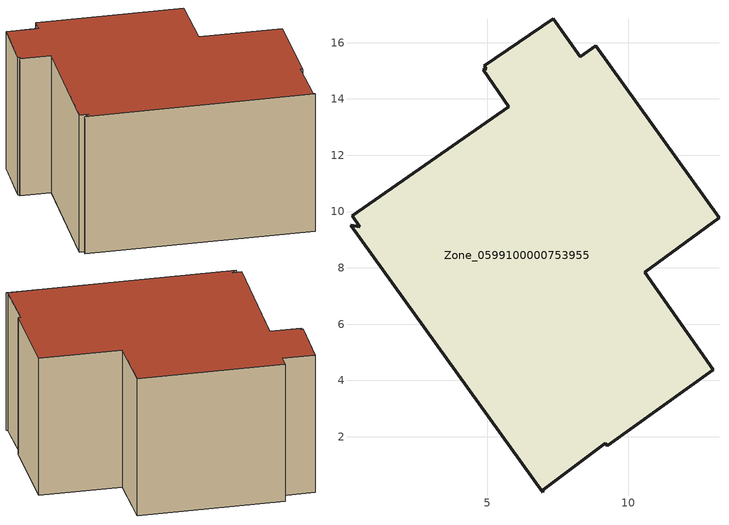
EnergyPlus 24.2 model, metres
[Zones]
Zone_0599100000753955
 floor ground (C_G): 0.47,9.47 0.2,9.86 5.76,13.73 4.86,15.04 4.96,15.08 4.89,15.17 7.34,16.86 8.3,15.5 8.86,15.89 13.23,9.77 10.59,7.85 13.04,4.38 9.27,1.67 9.2,1.77 6.99,0.12 6.97,0.02 0.14,9.52 z0
 wall outside (C_F): 8.86,15.89 8.3,15.5 7.34,16.86 4.89,15.17 4.96,15.08 4.86,15.04 5.76,13.73 0.2,9.86 0.47,9.47 0.14,9.52 6.97,0.02 6.99,0.12 9.2,1.77 9.27,1.67 13.04,4.38 10.59,7.85 13.23,9.77 8.86,15.89 z0:7.6
 roof outside (C_R): 9.2,1.77 9.27,1.67 13.04,4.38 10.59,7.85 13.23,9.77 8.86,15.89 8.3,15.5 7.34,16.86 4.89,15.17 4.96,15.08 4.86,15.04 5.76,13.73 0.2,9.86 0.47,9.47 0.14,9.52 6.97,0.02 6.99,0.12 z7.6
[BUILDING]
Pand.0599100000753955: North Axis=0; Terrain=City; Loads Convergence Tolerance Value=0.04; Temperature Convergence Tolerance Value=0.4; Solar Distribution=FullExterior; Maximum Number of Warmup Days=25; Minimum Number of Warmup Days=1
[Site:Location]
Rotterdam.The.Hague.AP_ZH_NLD Design_Conditions: Latitude=51.96; Longitude=4.45; Time Zone=1; Elevation=-4.5
[SITE:GROUNDTEMPERATURE:BUILDINGSURFACE]
18, 18, 18, 18, 18, 18, 18, 18, 18, 18, 18, 18
[MATERIAL] Thermal Absorptance=0.9; Solar Absorptance=0.7; Visible Absorptance=0.7
Name | Roughness | Thickness | Conductivity | Density | Specific Heat
G.D.2006-2014 | MediumSmooth | 0.15 | 0.06 | 540 | 1210
F.D.2006-2014 | Rough | 0.3 | 0.12 | 1920 | 840
R.D.2006-2014 | MediumRough | 0.2 | 0.08 | 1500 | 1000
[CONSTRUCTION]
C_G: G.D.2006-2014
C_F: F.D.2006-2014
C_R: R.D.2006-2014
[ZONE]
Zone_0599100000753955: Type=1; Multiplier=1; Ceiling Height=Autocalculate; Volume=Autocalculate; Floor Area=autocalculate; Part of Total Floor Area=Yes
[ZONEINFILTRATION:DESIGNFLOWRATE]
Infil_Zone_0599100000753955: Zone or ZoneList or Space or SpaceList=Zone_0599100000753955; Schedule=AlwaysOn; Design Flow Rate Calculation Method=Flow/Area; Flow Rate per Floor Area=0.0021; Constant Term Coefficient=1; Temperature Term Coefficient=0; Velocity Term Coefficient=0; Velocity Squared Term Coefficient=0
[HVACTEMPLATE:ZONE:IDEALLOADSAIRSYSTEM]
Zone_0599100000753955: Maximum Heating Supply Air Temperature=50; Minimum Cooling Supply Air Temperature=13; Maximum Heating Supply Air Humidity Ratio=0.0156; Minimum Cooling Supply Air Humidity Ratio=0.0077; Heating Limit=NoLimit; Cooling Limit=NoLimit; Dehumidification Control Type=ConstantSensibleHeatRatio; Cooling Sensible Heat Ratio=0.7; Dehumidification Setpoint=60; Humidification Control Type=None; Humidification Setpoint=30; Outdoor Air Method=None; Outdoor Air Flow Rate per Person=0.00944; Outdoor Air Flow Rate per Zone Floor Area=0; Outdoor Air Flow Rate per Zone=0; Demand Controlled Ventilation Type=None; Outdoor Air Economizer Type=NoEconomizer; Heat Recovery Type=None; Sensible Heat Recovery Effectiveness=0.7; Latent Heat Recovery Effectiveness=0.65
[ZONECONTROL:THERMOSTAT]
ThermostatControl_Zone_0599100000753955: Zone or ZoneList=Zone_0599100000753955; Control Type Schedule=DualSetpointControlType; Control 1=Thermostat_Zone_0599100000753955; Temperature Difference Between Cutout And Setpoint=0
[THERMOSTATSETPOINT:DUALSETPOINT]
Thermostat_Zone_0599100000753955: Heating Setpoint Temperature Schedule=HeatingSetpoint_Zone_0599100000753955; Cooling Setpoint Temperature Schedule=CoolingSetpoint_Zone_0599100000753955
[SCHEDULE:COMPACT]
HeatingSetpoint_Zone_0599100000753955: Through: 12/31, For: AllDays, Until: 24:00, 21
CoolingSetpoint_Zone_0599100000753955: Through: 12/31, For: AllDays, Until: 24:00, 24
DualSetpointControlType: Through: 12/31, For: AllDays, Until: 24:00, 4
AlwaysOn: Through: 12/31, For: AllDays, Until: 24:00, 1
